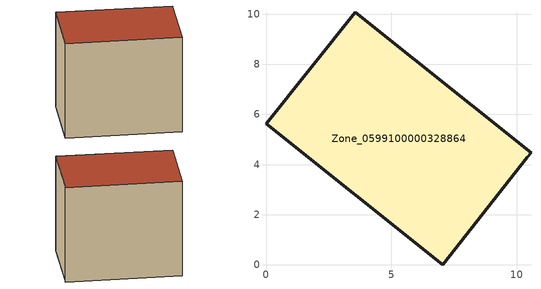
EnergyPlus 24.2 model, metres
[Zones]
Zone_0599100000328864
 floor ground (C_G): 10.41,4.29 7.04,0 0,5.62 3.55,10.08 10.56,4.48 z0.43
 wall outside (C_F): 10.56,4.48 3.55,10.08 0,5.62 7.04,0 10.41,4.29 10.56,4.48 z0.43:8.38
 roof outside (C_R): 7.04,0 10.41,4.29 10.56,4.48 3.55,10.08 0,5.62 z8.38
[BUILDING]
Pand.0599100000328864: North Axis=0; Terrain=City; Loads Convergence Tolerance Value=0.04; Temperature Convergence Tolerance Value=0.4; Solar Distribution=FullExterior; Maximum Number of Warmup Days=25; Minimum Number of Warmup Days=1
[Site:Location]
Rotterdam.The.Hague.AP_ZH_NLD Design_Conditions: Latitude=51.96; Longitude=4.45; Time Zone=1; Elevation=-4.5
[SITE:GROUNDTEMPERATURE:BUILDINGSURFACE]
18, 18, 18, 18, 18, 18, 18, 18, 18, 18, 18, 18
[MATERIAL] Thermal Absorptance=0.9; Solar Absorptance=0.7; Visible Absorptance=0.7
Name | Roughness | Thickness | Conductivity | Density | Specific Heat
G.TI.1975-1991 | MediumSmooth | 0.15 | 0.288461 | 540 | 1210
F.TI.1975-1991 | Rough | 0.3 | 0.230769 | 1920 | 840
R.TI.1975-1991 | MediumRough | 0.2 | 0.153846 | 1500 | 1000
[CONSTRUCTION]
C_G: G.TI.1975-1991
C_F: F.TI.1975-1991
C_R: R.TI.1975-1991
[ZONE]
Zone_0599100000328864: Type=1; Multiplier=1; Ceiling Height=Autocalculate; Volume=Autocalculate; Floor Area=autocalculate; Part of Total Floor Area=Yes
[ZONEINFILTRATION:DESIGNFLOWRATE]
Infil_Zone_0599100000328864: Zone or ZoneList or Space or SpaceList=Zone_0599100000328864; Schedule=AlwaysOn; Design Flow Rate Calculation Method=Flow/Area; Flow Rate per Floor Area=0.003; Constant Term Coefficient=1; Temperature Term Coefficient=0; Velocity Term Coefficient=0; Velocity Squared Term Coefficient=0
[HVACTEMPLATE:ZONE:IDEALLOADSAIRSYSTEM]
Zone_0599100000328864: Maximum Heating Supply Air Temperature=50; Minimum Cooling Supply Air Temperature=13; Maximum Heating Supply Air Humidity Ratio=0.0156; Minimum Cooling Supply Air Humidity Ratio=0.0077; Heating Limit=NoLimit; Cooling Limit=NoLimit; Dehumidification Control Type=ConstantSensibleHeatRatio; Cooling Sensible Heat Ratio=0.7; Dehumidification Setpoint=60; Humidification Control Type=None; Humidification Setpoint=30; Outdoor Air Method=None; Outdoor Air Flow Rate per Person=0.00944; Outdoor Air Flow Rate per Zone Floor Area=0; Outdoor Air Flow Rate per Zone=0; Demand Controlled Ventilation Type=None; Outdoor Air Economizer Type=NoEconomizer; Heat Recovery Type=None; Sensible Heat Recovery Effectiveness=0.7; Latent Heat Recovery Effectiveness=0.65
[ZONECONTROL:THERMOSTAT]
ThermostatControl_Zone_0599100000328864: Zone or ZoneList=Zone_0599100000328864; Control Type Schedule=DualSetpointControlType; Control 1=Thermostat_Zone_0599100000328864; Temperature Difference Between Cutout And Setpoint=0
[THERMOSTATSETPOINT:DUALSETPOINT]
Thermostat_Zone_0599100000328864: Heating Setpoint Temperature Schedule=HeatingSetpoint_Zone_0599100000328864; Cooling Setpoint Temperature Schedule=CoolingSetpoint_Zone_0599100000328864
[SCHEDULE:COMPACT]
HeatingSetpoint_Zone_0599100000328864: Through: 12/31, For: AllDays, Until: 24:00, 21
CoolingSetpoint_Zone_0599100000328864: Through: 12/31, For: AllDays, Until: 24:00, 24
DualSetpointControlType: Through: 12/31, For: AllDays, Until: 24:00, 4
AlwaysOn: Through: 12/31, For: AllDays, Until: 24:00, 1
